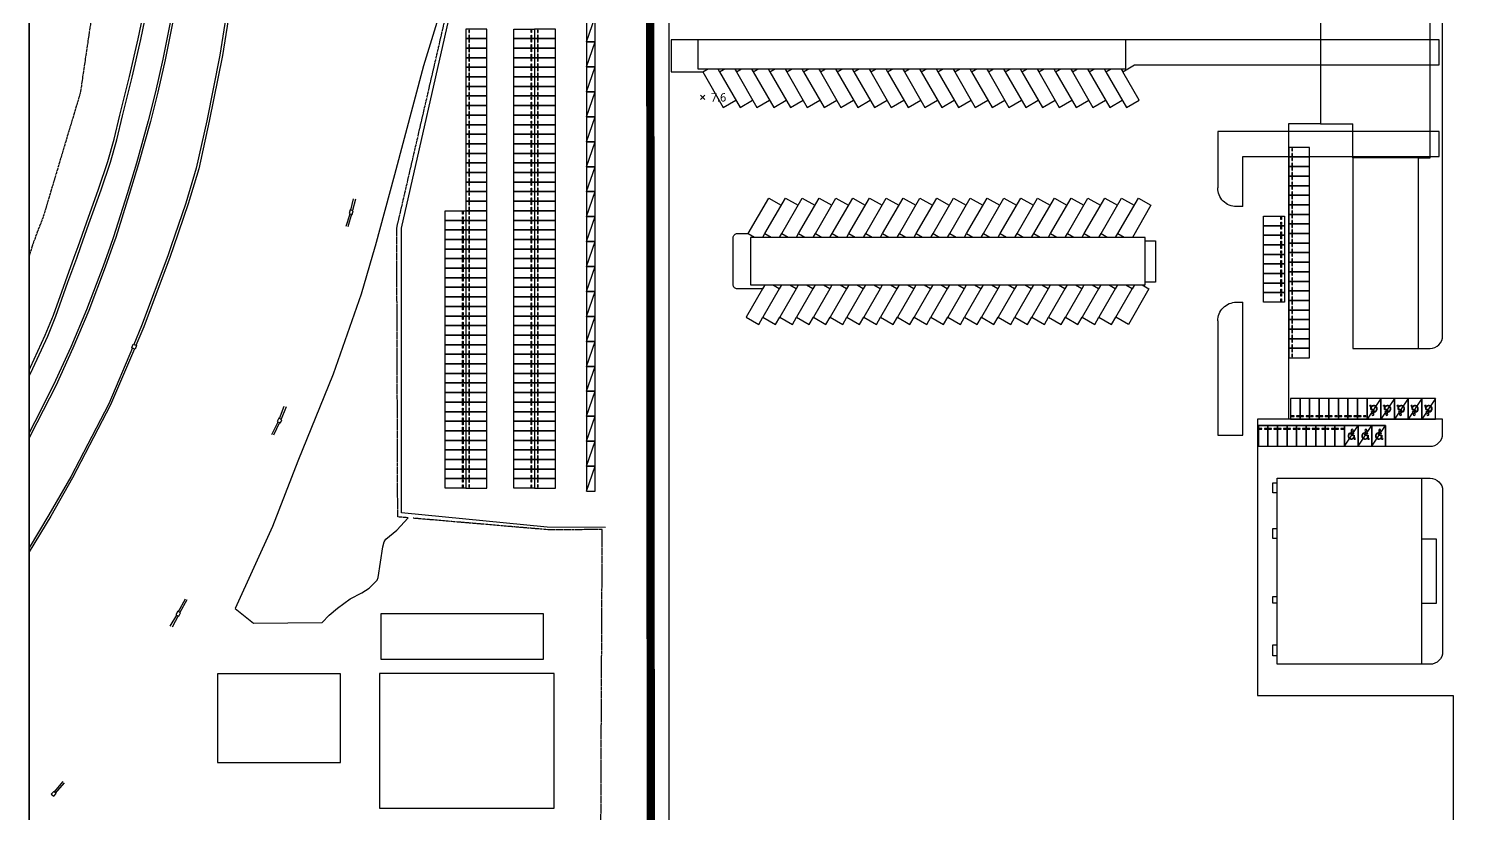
# Model space of a CAD drawing. Header units: millimetres. Extents: x -17369 to 294000, y -718917 to 220315.
# Drawn here: x 253797 to 258669, y 185639 to 188273 of the extents above; entities that cross this region are included whole.
import ezdxf
from ezdxf.xclip import XClip

# ---------------------------------------------------------------- set-up
doc = ezdxf.new("R2010")
doc.units = ezdxf.units.MM
doc.header["$LTSCALE"] = 350
doc.header["$XCLIPFRAME"] = 2
doc.linetypes.add('xref key map$0$PHANTOM2', pattern=[1.25, 0.625, -0.125, 0.125, -0.125, 0.125, -0.125])
for name, color, linetype in [('xref key map$0$4', 4, 'Continuous'), ('xref key map$0$CA0021_표고점수치', 8, 'Continuous'), ('xref key map$0$CA002_표고점(기호)', 8, 'Continuous'), ('xref key map$0$CTR', 8, 'Continuous'), ('xref key map$0$L-BLDG', 9, 'Continuous'), ('xref key map$0$L-건물', 8, 'Continuous'), ('xref key map$0$PARK', 8, 'Continuous'), ('xref key map$0$대지경계선', 1, 'Continuous')]:
    doc.layers.add(name, color=color, linetype=linetype)
doc.styles.add('xref key map$0$맑은고딕', font='malgun.ttf')

# ---------------------------------------------------------------- blocks, each defined once
blk = doc.blocks.new('xref key map$0$주차구획3300x5000')
at = {"layer": 'xref key map$0$PARK', "color": 8}
for p, q in [((0, 0), (3300, 5000)), ((1653, 3733), (1545, 2759)), ((1762, 3626), (1720, 3250)), ((1521, 3267), (1507, 3142)), ((1545, 2759), (2258, 2551)), ((1707, 3129), (1676, 2846)), ((1676, 2846), (2372, 2643)), ((1707, 3129), (2216, 2980)), ((1720, 3250), (2250, 3095)), ((2208, 2085), (2219, 1913)), ((2250, 3095), (2216, 2980)), ((2258, 2551), (2311, 1728)), ((2311, 1728), (2622, 1693)), ((2372, 2643), (2424, 1836)), ((2424, 1836), (2614, 1815)), ((2614, 1815), (2622, 1693))]:
    blk.add_line(p, q, dxfattribs=at)
at = {"layer": 'xref key map$0$PARK'}
blk.add_lwpolyline([(0, 0), (3300, 0), (3300, 5000), (0, 5000)], close=True, dxfattribs=at)
at = {"layer": 'xref key map$0$PARK', "color": 8}
for centre, radius, start, end in [((1867, 3842), 240, 244.11815, 207.07082), ((1653, 2478), 800, 99.47859, 315.02603), ((1653, 2478), 680, 102.35799, 324.67673)]:
    blk.add_arc(centre, radius, start, end, dxfattribs=at)
blk = doc.blocks.new('xref key map$0$주차구획2300x5000')
at = {"layer": 'xref key map$0$PARK'}
blk.add_lwpolyline([(0, 0), (2300, 0), (2300, 5000), (0, 5000)], close=True, dxfattribs=at)
at = {"layer": 'xref key map$0$PARK', "color": 8}
for points in [[(250, 700), (850, 700), (850, 850), (250, 850)], [(1450, 700), (2050, 700), (2050, 850), (1450, 850)]]:
    blk.add_lwpolyline(points, close=True, dxfattribs=at)
blk = doc.blocks.new('xref key map$0$주차구획2100x6000')
at = {"layer": 'xref key map$0$PARK', "color": 8}
blk.add_line((2100, 6000), (0, 0), dxfattribs=at)
at = {"layer": 'xref key map$0$PARK'}
blk.add_lwpolyline([(0, 0), (2100, 0), (2100, 6000), (0, 6000)], close=True, dxfattribs=at)
blk = doc.blocks.new('xref key map$0$CA002')
at = {"layer": 'xref key map$0$CA002_표고점(기호)'}
for points in [[(-0.5, 0.5), (0.5, -0.5)], [(0.5, 0.5), (-0.5, -0.5)]]:
    blk.add_lwpolyline(points, dxfattribs=at)
blk = doc.blocks.new('xref key map$0$230120_버스승강장')
at = {"layer": 'xref key map$0$CTR'}
blk.add_lwpolyline([(47285, 158700), (-137479, 158700), (-137479, 151050), (-129881, 151050), (-126850, 152800), (-125839, 151050), (-122808, 152800), (-121798, 151050), (-118767, 152800), (-117756, 151050), (-114725, 152800), (-113715, 151050), (-110684, 152800), (-109673, 151050), (-106642, 152800), (-105632, 151050), (-102601, 152800), (-101590, 151050), (-98559, 152800), (-97549, 151050), (-94518, 152800), (-93508, 151050), (-90476, 152800), (-89466, 151050), (-86435, 152800), (-85425, 151050), (-82394, 152800), (-81383, 151050), (-78352, 152800), (-77342, 151050), (-74311, 152800), (-73300, 151050), (-70269, 152800), (-69259, 151050), (-66228, 152800), (-65217, 151050), (-62186, 152800), (-61176, 151050), (-58145, 152800), (-57135, 151050), (-54103, 152800), (-53093, 151050), (-50062, 152800), (-49052, 151050), (-46021, 152800), (-45010, 151050), (-41979, 152800), (-40969, 151050), (-37938, 152800), (-36927, 151050), (-33896, 152800), (-32886, 151050), (-29855, 152800), (-28844, 151050), (-25986, 152700), (47285, 152700)], close=True, dxfattribs=at)
for points in [[(0, 118650), (0, 130700), (47285, 130700), (47285, 136700), (-6000, 136700), (-6000, 123150)], [(-6000, 91150), (-6000, 63650), (0, 63650), (0, 95650)]]:
    blk.add_lwpolyline(points, dxfattribs=at)
for points in [[(0, 118650), (-1500, 118650, -0.4142136), (-6000, 123150)], [(-6000, 91150, -0.4142136), (-1500, 95650), (0, 95650)]]:
    blk.add_lwpolyline(points, format="xyb", dxfattribs=at)
blk.add_lwpolyline([(-114498, 100600), (-115508, 98850), (-121542, 98850, -0.4142136), (-122542, 99850), (-122542, 111150, -0.4142136), (-121542, 112150), (-118948, 112150), (-115917, 110400), (-114907, 112150), (-111876, 110400), (-110865, 112150), (-107834, 110400), (-106824, 112150), (-103793, 110400), (-102783, 112150), (-99752, 110400), (-98741, 112150), (-95710, 110400), (-94700, 112150), (-91669, 110400), (-90658, 112150), (-87627, 110400), (-86617, 112150), (-83586, 110400), (-82575, 112150), (-79544, 110400), (-78534, 112150), (-75503, 110400), (-74492, 112150), (-71461, 110400), (-70451, 112150), (-67420, 110400), (-66410, 112150), (-63378, 110400), (-62368, 112150), (-59337, 110400), (-58327, 112150), (-55296, 110400), (-54285, 112150), (-51254, 110400), (-50244, 112150), (-47213, 110400), (-46202, 112150), (-43171, 110400), (-42161, 112150), (-39130, 110400), (-38119, 112150), (-35088, 110400), (-34078, 112150), (-31047, 110400), (-30036, 112150), (-27005, 110400), (-21000, 110400), (-21000, 100500), (-25643, 100500), (-26596, 98850), (-29627, 100600), (-30638, 98850), (-33669, 100600), (-34679, 98850), (-37710, 100600), (-38720, 98850), (-41752, 100600), (-42762, 98850), (-45793, 100600), (-46803, 98850), (-49834, 100600), (-50845, 98850), (-53876, 100600), (-54886, 98850), (-57917, 100600), (-58928, 98850), (-61959, 100600), (-62969, 98850), (-66000, 100600), (-67011, 98850), (-70042, 100600), (-71052, 98850), (-74083, 100600), (-75094, 98850), (-78125, 100600), (-79135, 98850), (-82166, 100600), (-83176, 98850), (-86208, 100600), (-87218, 98850), (-90249, 100600), (-91259, 98850), (-94290, 100600), (-95301, 98850), (-98332, 100600), (-99342, 98850), (-102373, 100600), (-103384, 98850), (-106415, 100600), (-107425, 98850), (-110456, 100600), (-111467, 98850)], format="xyb", close=True, dxfattribs=at)
at = {"layer": 'xref key map$0$CA0021_표고점수치', "xscale": 1000, "yscale": 1000, "zscale": 1000}
blk.add_blockref('xref key map$0$CA002', (-129898, 144896), dxfattribs=at)
at = {"layer": 'xref key map$0$PARK', "xscale": -1.000000000000008, "rotation": 90}
for p in [(10042, 116350), (10042, 114050), (10042, 111750), (10042, 109450), (10042, 107150), (10042, 104850), (10042, 102550), (10042, 100250), (10042, 97950)]:
    blk.add_blockref('xref key map$0$주차구획2300x5000', p, dxfattribs=at)
at = {"layer": 'xref key map$0$CA0021_표고점수치', "style": 'xref key map$0$맑은고딕'}
blk.add_text('7.6', height=2000, dxfattribs=at).set_placement((-127898, 143896))
for points in [[(-131095, 158700), (-131095, 151750), (-28095, 151750), (-28095, 158700)], [(-118396, 111200), (-118396, 99800), (-23476, 99800), (-23476, 111200)]]:
    blk.add_wipeout(points).dxf.layer = 'xref key map$0$4'
at = {"layer": 'xref key map$0$L-BLDG'}
for points in [[(-28095, 158700), (-131095, 158700), (-131095, 151750), (-28095, 151750)], [(-23476, 111200), (-118396, 111200), (-118396, 99800), (-23476, 99800)]]:
    blk.add_lwpolyline(points, close=True, dxfattribs=at)
at = {"layer": 'xref key map$0$PARK'}
for points in [[(-129881, 151050), (-124943, 142498), (-121912, 144248)], [(-125839, 151050), (-120902, 142498), (-117871, 144248)], [(-121798, 151050), (-116860, 142498), (-113829, 144248)], [(-117756, 151050), (-112819, 142498), (-109788, 144248)], [(-113715, 151050), (-108777, 142498), (-105746, 144248)], [(-109673, 151050), (-104736, 142498), (-101705, 144248)], [(-105632, 151050), (-100694, 142498), (-97663, 144248)], [(-101590, 151050), (-96653, 142498), (-93622, 144248)], [(-97549, 151050), (-92612, 142498), (-89580, 144248)], [(-93508, 151050), (-88570, 142498), (-85539, 144248)], [(-89466, 151050), (-84529, 142498), (-81498, 144248)], [(-85425, 151050), (-80487, 142498), (-77456, 144248)], [(-81383, 151050), (-76446, 142498), (-73415, 144248)], [(-77342, 151050), (-72404, 142498), (-69373, 144248)], [(-73300, 151050), (-68363, 142498), (-65332, 144248)], [(-69259, 151050), (-64321, 142498), (-61290, 144248)], [(-65217, 151050), (-60280, 142498), (-57249, 144248)], [(-61176, 151050), (-56238, 142498), (-53207, 144248)], [(-57135, 151050), (-52197, 142498), (-49166, 144248)], [(-53093, 151050), (-48156, 142498), (-45124, 144248)], [(-49052, 151050), (-44114, 142498), (-41083, 144248)], [(-45010, 151050), (-40073, 142498), (-37042, 144248)], [(-40969, 151050), (-36031, 142498), (-33000, 144248)], [(-36927, 151050), (-31990, 142498), (-28959, 144248)], [(-32886, 151050), (-27948, 142498), (-24917, 144248), (-28844, 151050)], [(-118948, 112150), (-114011, 120702), (-110980, 118952)], [(-114907, 112150), (-109969, 120702), (-106938, 118952)], [(-110865, 112150), (-105928, 120702), (-102897, 118952)], [(-106824, 112150), (-101887, 120702), (-98855, 118952)], [(-102783, 112150), (-97845, 120702), (-94814, 118952)], [(-98741, 112150), (-93804, 120702), (-90773, 118952)], [(-94700, 112150), (-89762, 120702), (-86731, 118952)], [(-90658, 112150), (-85721, 120702), (-82690, 118952)], [(-86617, 112150), (-81679, 120702), (-78648, 118952)], [(-82575, 112150), (-77638, 120702), (-74607, 118952)], [(-78534, 112150), (-73596, 120702), (-70565, 118952)], [(-74492, 112150), (-69555, 120702), (-66524, 118952)], [(-70451, 112150), (-65513, 120702), (-62482, 118952)], [(-66410, 112150), (-61472, 120702), (-58441, 118952)], [(-62368, 112150), (-57431, 120702), (-54399, 118952)], [(-58327, 112150), (-53389, 120702), (-50358, 118952)], [(-54285, 112150), (-49348, 120702), (-46317, 118952)], [(-50244, 112150), (-45306, 120702), (-42275, 118952)], [(-46202, 112150), (-41265, 120702), (-38234, 118952)], [(-42161, 112150), (-37223, 120702), (-34192, 118952)], [(-38119, 112150), (-33182, 120702), (-30151, 118952)], [(-34078, 112150), (-29140, 120702), (-26109, 118952)], [(-30036, 112150), (-25099, 120702), (-22068, 118952), (-26496, 111200)], [(-115508, 98850), (-119435, 92048), (-116404, 90298), (-115394, 92048)], [(-111467, 98850), (-115394, 92048), (-112363, 90298), (-111352, 92048)], [(-107425, 98850), (-111352, 92048), (-108321, 90298), (-107311, 92048)], [(-103384, 98850), (-107311, 92048), (-104280, 90298), (-103269, 92048)], [(-99342, 98850), (-103269, 92048), (-100238, 90298), (-99228, 92048)], [(-95301, 98850), (-99228, 92048), (-96197, 90298), (-95186, 92048)], [(-91259, 98850), (-95186, 92048), (-92155, 90298), (-91145, 92048)], [(-87218, 98850), (-91145, 92048), (-88114, 90298), (-87104, 92048)], [(-83176, 98850), (-87104, 92048), (-84072, 90298), (-83062, 92048)], [(-79135, 98850), (-83062, 92048), (-80031, 90298), (-79021, 92048)], [(-75094, 98850), (-79021, 92048), (-75990, 90298), (-74979, 92048)], [(-71052, 98850), (-74979, 92048), (-71948, 90298), (-70938, 92048)], [(-67011, 98850), (-70938, 92048), (-67907, 90298), (-66896, 92048)], [(-62969, 98850), (-66896, 92048), (-63865, 90298), (-62855, 92048)], [(-58928, 98850), (-62855, 92048), (-59824, 90298), (-58813, 92048)], [(-54886, 98850), (-58813, 92048), (-55782, 90298), (-54772, 92048)], [(-50845, 98850), (-54772, 92048), (-51741, 90298), (-50730, 92048)], [(-46803, 98850), (-50730, 92048), (-47699, 90298), (-46689, 92048)], [(-42762, 98850), (-46689, 92048), (-43658, 90298), (-42648, 92048)], [(-38720, 98850), (-42648, 92048), (-39617, 90298), (-38606, 92048)], [(-34679, 98850), (-38606, 92048), (-35575, 90298), (-34565, 92048)], [(-30638, 98850), (-34565, 92048), (-31534, 90298), (-30523, 92048)], [(-24200, 99800), (-22555, 98850), (-27492, 90298), (-30523, 92048), (-26596, 98850)]]:
    blk.add_lwpolyline(points, dxfattribs=at)
blk = doc.blocks.new('xref key map')
blk.add_lwpolyline([(0, 1551302), (2389260, 1551302), (2389260, 0), (0, 0)], close=True)
at = {"layer": 'xref key map$0$CTR'}
for p, q in [((89570, 777255), (104926, 844694)), ((310637, 802372), (318431, 802372)), ((318431, 794162), (318431, 802372)), ((89570, 708827), (89570, 777255)), ((10885, 770288), (11801, 772863)), ((11494, 770068), (12487, 772862)), ((19511, 772844), (17819, 768090)), ((20104, 772843), (18343, 767897)), ((8743, 764461), (10885, 770288)), ((9352, 764242), (11494, 770068)), ((17819, 768090), (13844, 757644)), ((18343, 767897), (14364, 757436)), ((5851, 756305), (8743, 764461)), ((6456, 756074), (9352, 764242)), ((13844, 757644), (10049, 748631)), ((14364, 757436), (10561, 748405)), ((3900, 751565), (5851, 756305)), ((4493, 751307), (6456, 756074)), ((330, 743808), (3900, 751565)), ((915, 743532), (4493, 751307)), ((10049, 748631), (5912, 739624)), ((10561, 748405), (6416, 739380)), ((24858, 748451), (19182, 735016)), ((25373, 748253), (19593, 734778)), ((0, 743129), (330, 743808)), ((0, 741647), (915, 743532)), ((5912, 739624), (1380, 730687)), ((6416, 739380), (1876, 730430)), ((19182, 735016), (10036, 717493)), ((19593, 734778), (10484, 717236)), ((1380, 730687), (0, 728071)), ((1876, 730430), (0, 726872)), ((10036, 717493), (4767, 708300)), ((10484, 717236), (5213, 707995)), ((124600, 705410), (89570, 708827)), ((4767, 708300), (0, 700424)), ((5213, 707995), (0, 699420)), ((138678, 705258), (124600, 705410))]:
    blk.add_line(p, q, dxfattribs=at)
at = {"layer": 'xref key map$0$CTR', "linetype": 'xref key map$0$PHANTOM2', "ltscale": 2}
blk.add_line((755, 772891), (0, 770467), dxfattribs=at)
at = {"layer": 'xref key map$0$CTR'}
for points in [[(99066, 829823), (94899, 816255), (87894, 790072), (83283, 772905), (83218, 772687), (79873, 761393), (73199, 742180), (64696, 721207), (58533, 705496), (49574, 685854), (54003, 682300), (70512, 682444), (72184, 684237), (74175, 685908), (77263, 688102), (80092, 689606), (81823, 690686), (83733, 692662), (84023, 693233), (85112, 700668), (85413, 701872), (85798, 702453), (88452, 704614), (91189, 707620)], [(11801, 772863), (13806, 778500), (16733, 786669), (18947, 793310), (20484, 798686), (21853, 804438), (24143, 813686), (26284, 822794), (28170, 832032), (29867, 842253), (30996, 852505), (31177, 857247), (30964, 867323), (29311, 900401), (28144, 920702), (26914, 942676)], [(12487, 772862), (14415, 778283), (17345, 786458), (19565, 793119), (21110, 798523), (22482, 804286), (24772, 813535), (26916, 822656), (28806, 831915), (30508, 842165), (31642, 852458), (31824, 857242), (31611, 867346), (29957, 900436), (28790, 920739), (27536, 942734)], [(33924, 945038), (34736, 940965), (36524, 929657), (37487, 921559), (38213, 914446), (38719, 907271), (39283, 896204), (39447, 888364), (39450, 880640), (39165, 873023), (38514, 861654), (37831, 854133), (36525, 842808), (35459, 835259), (34171, 827875), (32223, 817879), (30408, 810060), (28678, 803063), (25822, 792907), (23590, 785514), (20345, 775187), (19511, 772844)], [(34507, 945151), (35287, 941062), (37078, 929734), (38043, 921621), (38771, 914494), (39277, 907304), (39842, 896224), (40006, 888370), (40009, 880630), (39723, 872997), (39072, 861613), (38388, 854075), (37080, 842737), (36012, 835172), (34721, 827774), (32770, 817762), (30951, 809930), (29219, 802920), (26359, 792750), (24124, 785349), (20875, 775010), (20104, 772843)], [(149471, 772521), (149465, 783609), (149388, 905626), (148718, 916486), (148034, 915697), (148293, 944147), (148294, 944147)], [(149388, 905626), (150326, 906679), (151208, 907142), (152297, 907116), (153313, 906575), (153902, 905368), (153904, 772512)], [(50838, 853349), (50409, 849591), (48409, 834601), (45923, 818870), (42782, 803085), (40237, 791711), (37700, 783305), (34151, 772808)], [(51398, 853293), (50998, 849520), (48996, 834515), (46507, 818765), (43363, 802962), (40811, 791560), (38265, 783124), (34777, 772806)], [(77449, 781596), (78086, 784325)], [(78509, 784253), (77814, 781494)], [(76255, 777720), (77216, 780704)], [(77587, 780610), (76667, 777613)], [(77271, 781645), (77017, 780754), (77728, 780574), (78002, 781441), (77271, 781645)], [(34151, 772808), (33407, 770608), (27089, 753761), (25200, 749286)], [(34777, 772806), (33966, 770408), (27640, 753539), (25730, 749074)], [(153904, 772512), (153907, 626938), (154364, 568988), (154332, 557137), (154102, 491911), (154552, 487090), (155619, 481954), (157166, 477612), (157191, 477559)], [(24704, 748523), (25035, 749344), (25845, 749016), (25510, 748205), (24704, 748523)], [(60256, 731535), (61384, 734425)], [(61847, 734264), (60657, 731315)], [(58382, 727662), (59896, 730696)], [(60291, 730531), (58809, 727494)], [(60107, 731616), (59704, 730775), (60484, 730450), (60847, 731211), (60107, 731616)], [(35946, 685069), (37620, 688109)], [(37971, 687877), (36308, 684871)], [(33988, 681550), (35531, 684214)], [(35793, 685152), (35348, 684298), (36065, 683965), (36453, 684792), (35793, 685152)], [(35899, 684043), (34422, 681317)], [(8162, 644238), (6066, 641727)], [(6364, 641444), (8496, 643912)], [(5930, 641856), (5360, 641209), (5942, 640668), (6513, 641302), (5930, 641856)]]:
    blk.add_lwpolyline(points, dxfattribs=at)
at = {"layer": 'xref key map$0$CTR', "linetype": 'xref key map$0$PHANTOM2', "ltscale": 2}
blk.add_lwpolyline([(88471, 772674), (88455, 777266), (104067, 844684), (104772, 863602), (104645, 882243), (104823, 928417), (102932, 936440), (103189, 970676), (125304, 967236, 0.1405589), (129681, 967786), (129364, 967650, 0.2783725), (134191, 974362), (134366, 976533)], format="xyb", dxfattribs=at)
for points in [[(18881, 961817), (21773, 940688), (23425, 925206), (24872, 905529), (25887, 866762), (16914, 840921), (12341, 809827), (3344, 779765), (1093, 773978), (755, 772891)], [(91189, 707620), (88691, 707833), (88471, 772674)], [(137413, 590408), (137665, 657653), (137894, 704781), (124783, 704748), (92435, 707513)]]:
    blk.add_lwpolyline(points, dxfattribs=at)
at = {"layer": 'xref key map$0$CTR'}
for points in [[(181128, 932104), (203490, 932104), (277043, 844963, 0.2209307), (282393, 842478), (310637, 842478), (310637, 802372), (302937, 802372), (302937, 731314), (295537, 731314), (295537, 664913), (342537, 664913), (342537, 575150)], [(334231, 748362), (337037, 748362, 0.4142136), (340037, 751362), (340037, 840947, 0.1859016), (338229, 845642), (330514, 854173, 0.2119882), (325322, 856478), (283707, 856478, -0.2209307), (265367, 864998), (207861, 933127, 1), (204804, 930547)], [(334231, 794162), (337037, 794162), (337037, 840947, 0.1859016), (336004, 843630), (324385, 856478)], [(334928, 717133), (337037, 717133, -0.4142136), (340037, 714133), (340037, 675413, -0.4142136), (337037, 672413), (334928, 672413)]]:
    blk.add_lwpolyline(points, format="xyb", dxfattribs=at)
blk.add_lwpolyline([(295537, 731314), (295537, 729814), (326315, 729814), (326315, 724814), (337037, 724814, 0.4142136), (340037, 727814), (340037, 731314)], format="xyb", close=True, dxfattribs=at)
at = {"layer": 'xref key map$0$L-BLDG'}
for points in [[(318431, 748362), (334231, 748362), (334231, 794162), (318431, 794162)], [(300208, 672413), (300208, 717133), (334928, 717133), (334928, 672413)]]:
    blk.add_lwpolyline(points, close=True, dxfattribs=at)
for points in [[(300208, 713664), (299208, 713664), (299208, 716063), (300208, 716063)], [(300208, 702663), (299208, 702663), (299208, 705063), (300208, 705063)], [(334928, 687073), (338578, 687073), (338578, 702473), (334928, 702473)], [(300208, 687073), (299208, 687073), (299204, 688672), (300208, 688672)], [(300208, 674463), (299208, 674463), (299208, 677063), (300208, 677063)]]:
    blk.add_lwpolyline(points, dxfattribs=at)
at = {"layer": 'xref key map$0$L-건물'}
for points in [[(84630, 673656), (123764, 673656), (123764, 684566), (84630, 684566)], [(84266, 637787), (126308, 637787), (126308, 670220), (84266, 670220)], [(45366, 648771), (74912, 648771), (74912, 670078), (45366, 670078)]]:
    blk.add_lwpolyline(points, close=True, dxfattribs=at)
at = {"layer": 'xref key map$0$PARK'}
for name, p, rotation in [('xref key map$0$주차구획2100x6000', (136205, 828036), 180), ('xref key map$0$주차구획2300x5000', (105105, 825136), 270), ('xref key map$0$주차구획2300x5000', (121605, 825136), 270), ('xref key map$0$주차구획2300x5000', (105105, 822836), 270), ('xref key map$0$주차구획2300x5000', (105105, 820536), 270), ('xref key map$0$주차구획2300x5000', (121605, 822836), 270), ('xref key map$0$주차구획2300x5000', (121605, 820536), 270), ('xref key map$0$주차구획2100x6000', (136205, 822036), 180), ('xref key map$0$주차구획2300x5000', (105105, 818236), 270), ('xref key map$0$주차구획2300x5000', (121605, 818236), 270), ('xref key map$0$주차구획2300x5000', (105105, 815936), 270), ('xref key map$0$주차구획2300x5000', (105105, 813636), 270), ('xref key map$0$주차구획2300x5000', (121605, 815936), 270), ('xref key map$0$주차구획2300x5000', (121605, 813636), 270), ('xref key map$0$주차구획2100x6000', (136205, 816036), 180), ('xref key map$0$주차구획2300x5000', (105105, 811336), 270), ('xref key map$0$주차구획2300x5000', (121605, 811336), 270), ('xref key map$0$주차구획2100x6000', (136205, 810036), 180), ('xref key map$0$주차구획2300x5000', (105105, 809036), 270), ('xref key map$0$주차구획2300x5000', (105105, 806736), 270), ('xref key map$0$주차구획2300x5000', (121605, 809036), 270), ('xref key map$0$주차구획2300x5000', (121605, 806736), 270), ('xref key map$0$주차구획2300x5000', (105105, 804436), 270), ('xref key map$0$주차구획2300x5000', (121605, 804436), 270), ('xref key map$0$주차구획2100x6000', (136205, 804036), 180), ('xref key map$0$주차구획2300x5000', (105105, 802136), 270), ('xref key map$0$주차구획2300x5000', (105105, 799836), 270), ('xref key map$0$주차구획2300x5000', (121605, 802136), 270), ('xref key map$0$주차구획2300x5000', (121605, 799836), 270), ('xref key map$0$주차구획2300x5000', (105105, 797536), 270), ('xref key map$0$주차구획2300x5000', (121605, 797536), 270), ('xref key map$0$주차구획2100x6000', (136205, 798036), 180), ('xref key map$0$주차구획2300x5000', (303048, 796674), 270), ('xref key map$0$주차구획2300x5000', (105105, 795236), 270), ('xref key map$0$주차구획2300x5000', (105105, 792936), 270), ('xref key map$0$주차구획2300x5000', (121605, 795236), 270), ('xref key map$0$주차구획2300x5000', (121605, 792936), 270), ('xref key map$0$주차구획2300x5000', (303048, 794374), 270), ('xref key map$0$주차구획2300x5000', (105105, 790636), 270), ('xref key map$0$주차구획2300x5000', (121605, 790636), 270), ('xref key map$0$주차구획2100x6000', (136205, 792036), 180), ('xref key map$0$주차구획2300x5000', (303048, 792074), 270), ('xref key map$0$주차구획2300x5000', (303048, 789774), 270), ('xref key map$0$주차구획2300x5000', (105105, 788336), 270), ('xref key map$0$주차구획2300x5000', (105105, 786036), 270), ('xref key map$0$주차구획2300x5000', (121605, 788336), 270), ('xref key map$0$주차구획2300x5000', (121605, 786036), 270), ('xref key map$0$주차구획2100x6000', (136205, 786036), 180), ('xref key map$0$주차구획2300x5000', (303048, 787474), 270), ('xref key map$0$주차구획2300x5000', (105105, 783736), 270), ('xref key map$0$주차구획2300x5000', (121605, 783736), 270), ('xref key map$0$주차구획2300x5000', (303048, 785174), 270), ('xref key map$0$주차구획2300x5000', (303048, 782874), 270), ('xref key map$0$주차구획2300x5000', (105105, 781436), 270), ('xref key map$0$주차구획2300x5000', (105105, 779136), 270), ('xref key map$0$주차구획2300x5000', (121605, 781436), 270), ('xref key map$0$주차구획2300x5000', (121605, 779136), 270), ('xref key map$0$주차구획2100x6000', (136205, 780036), 180), ('xref key map$0$주차구획2300x5000', (303048, 780574), 270), ('xref key map$0$주차구획2300x5000', (105105, 776836), 270), ('xref key map$0$주차구획2300x5000', (121605, 776836), 270), ('xref key map$0$주차구획2300x5000', (303048, 778274), 270), ('xref key map$0$주차구획2300x5000', (303048, 775974), 270), ('xref key map$0$주차구획2300x5000', (105105, 774536), 270), ('xref key map$0$주차구획2300x5000', (105105, 772236), 270), ('xref key map$0$주차구획2300x5000', (121605, 774536), 270), ('xref key map$0$주차구획2300x5000', (121605, 772236), 270), ('xref key map$0$주차구획2100x6000', (136205, 774036), 180), ('xref key map$0$주차구획2300x5000', (303048, 773674), 270), ('xref key map$0$주차구획2300x5000', (303048, 771374), 270), ('xref key map$0$주차구획2300x5000', (105105, 769936), 270), ('xref key map$0$주차구획2300x5000', (121605, 769936), 270), ('xref key map$0$주차구획2100x6000', (136205, 768036), 180), ('xref key map$0$주차구획2300x5000', (303048, 769074), 270), ('xref key map$0$주차구획2300x5000', (105105, 767636), 270), ('xref key map$0$주차구획2300x5000', (105105, 765336), 270), ('xref key map$0$주차구획2300x5000', (121605, 767636), 270), ('xref key map$0$주차구획2300x5000', (121605, 765336), 270), ('xref key map$0$주차구획2300x5000', (303048, 766774), 270), ('xref key map$0$주차구획2300x5000', (303048, 764474), 270), ('xref key map$0$주차구획2300x5000', (105105, 763036), 270), ('xref key map$0$주차구획2300x5000', (121605, 763036), 270), ('xref key map$0$주차구획2100x6000', (136205, 762036), 180), ('xref key map$0$주차구획2300x5000', (303048, 762174), 270), ('xref key map$0$주차구획2300x5000', (105105, 760736), 270), ('xref key map$0$주차구획2300x5000', (105105, 758436), 270), ('xref key map$0$주차구획2300x5000', (121605, 760736), 270), ('xref key map$0$주차구획2300x5000', (121605, 758436), 270), ('xref key map$0$주차구획2300x5000', (303048, 759874), 270), ('xref key map$0$주차구획2300x5000', (303048, 757574), 270), ('xref key map$0$주차구획2300x5000', (105105, 756136), 270), ('xref key map$0$주차구획2300x5000', (121605, 756136), 270), ('xref key map$0$주차구획2100x6000', (136205, 756036), 180), ('xref key map$0$주차구획2300x5000', (303048, 755274), 270), ('xref key map$0$주차구획2300x5000', (105105, 753836), 270), ('xref key map$0$주차구획2300x5000', (105105, 751536), 270), ('xref key map$0$주차구획2300x5000', (121605, 753836), 270), ('xref key map$0$주차구획2300x5000', (121605, 751536), 270), ('xref key map$0$주차구획2300x5000', (303048, 752974), 270), ('xref key map$0$주차구획2300x5000', (303048, 750674), 270), ('xref key map$0$주차구획2300x5000', (105105, 749236), 270), ('xref key map$0$주차구획2300x5000', (105105, 746936), 270), ('xref key map$0$주차구획2300x5000', (121605, 749236), 270), ('xref key map$0$주차구획2300x5000', (121605, 746936), 270), ('xref key map$0$주차구획2100x6000', (136205, 750036), 180), ('xref key map$0$주차구획2300x5000', (303048, 748374), 270), ('xref key map$0$주차구획2300x5000', (105105, 744636), 270), ('xref key map$0$주차구획2300x5000', (121605, 744636), 270), ('xref key map$0$주차구획2100x6000', (136205, 744036), 180), ('xref key map$0$주차구획2300x5000', (105105, 742336), 270), ('xref key map$0$주차구획2300x5000', (105105, 740036), 270), ('xref key map$0$주차구획2300x5000', (121605, 742336), 270), ('xref key map$0$주차구획2300x5000', (121605, 740036), 270), ('xref key map$0$주차구획2300x5000', (105105, 737736), 270), ('xref key map$0$주차구획2300x5000', (121605, 737736), 270), ('xref key map$0$주차구획2100x6000', (136205, 738036), 180), ('xref key map$0$주차구획2300x5000', (105105, 735436), 270), ('xref key map$0$주차구획2300x5000', (105105, 733136), 270), ('xref key map$0$주차구획2300x5000', (121605, 735436), 270), ('xref key map$0$주차구획2300x5000', (121605, 733136), 270), ('xref key map$0$주차구획3300x5000', (325148, 736314), 180), ('xref key map$0$주차구획3300x5000', (328448, 736314), 180), ('xref key map$0$주차구획3300x5000', (331748, 736314), 180), ('xref key map$0$주차구획3300x5000', (335048, 736314), 180), ('xref key map$0$주차구획3300x5000', (338348, 736314), 180), ('xref key map$0$주차구획2300x5000', (105105, 730836), 270), ('xref key map$0$주차구획2300x5000', (121605, 730836), 270), ('xref key map$0$주차구획2100x6000', (136205, 732036), 180), ('xref key map$0$주차구획2300x5000', (298015, 729814), 180), ('xref key map$0$주차구획2300x5000', (300315, 729814), 180), ('xref key map$0$주차구획2300x5000', (302615, 729814), 180), ('xref key map$0$주차구획2300x5000', (304915, 729814), 180), ('xref key map$0$주차구획2300x5000', (307215, 729814), 180), ('xref key map$0$주차구획2300x5000', (309515, 729814), 180), ('xref key map$0$주차구획2300x5000', (311815, 729814), 180), ('xref key map$0$주차구획2300x5000', (314115, 729814), 180), ('xref key map$0$주차구획2300x5000', (316415, 729814), 180), ('xref key map$0$주차구획2300x5000', (105105, 728536), 270), ('xref key map$0$주차구획2300x5000', (105105, 726236), 270), ('xref key map$0$주차구획2300x5000', (121605, 728536), 270), ('xref key map$0$주차구획2300x5000', (121605, 726236), 270), ('xref key map$0$주차구획2100x6000', (136205, 726036), 180), ('xref key map$0$주차구획2300x5000', (105105, 723936), 270), ('xref key map$0$주차구획2300x5000', (121605, 723936), 270), ('xref key map$0$주차구획2300x5000', (105105, 721636), 270), ('xref key map$0$주차구획2300x5000', (105105, 719336), 270), ('xref key map$0$주차구획2300x5000', (121605, 721636), 270), ('xref key map$0$주차구획2300x5000', (121605, 719336), 270), ('xref key map$0$주차구획2100x6000', (136205, 720036), 180), ('xref key map$0$주차구획2300x5000', (105105, 717036), 270), ('xref key map$0$주차구획2300x5000', (121605, 717036), 270)]:
    blk.add_blockref(name, p, dxfattribs=dict(at, rotation=rotation))
at = {"layer": 'xref key map$0$PARK', "xscale": -1.000000000000001, "rotation": 90}
for p in [(121605, 825136), (121605, 822836), (121605, 820536), (121605, 818236), (121605, 815936), (121605, 813636), (121605, 811336), (121605, 809036), (121605, 806736), (121605, 804436), (121605, 802136), (121605, 799836), (121605, 797536), (121605, 795236), (121605, 792936), (121605, 790636), (121605, 788336), (121605, 786036), (121605, 783736), (105105, 781436), (105105, 779136), (121605, 781436), (121605, 779136), (105105, 776836), (121605, 776836), (105105, 774536), (105105, 772236), (121605, 774536), (121605, 772236), (105105, 769936), (121605, 769936), (105105, 767636), (105105, 765336), (121605, 767636), (121605, 765336), (105105, 763036), (121605, 763036), (105105, 760736), (105105, 758436), (121605, 760736), (121605, 758436), (105105, 756136), (121605, 756136), (105105, 753836), (105105, 751536), (121605, 753836), (121605, 751536), (105105, 749236), (105105, 746936), (121605, 749236), (121605, 746936), (105105, 744636), (121605, 744636), (105105, 742336), (105105, 740036), (121605, 742336), (121605, 740036), (105105, 737736), (121605, 737736), (105105, 735436), (105105, 733136), (121605, 735436), (121605, 733136), (105105, 730836), (121605, 730836), (105105, 728536), (105105, 726236), (121605, 728536), (121605, 726236), (105105, 723936), (121605, 723936), (105105, 721636), (105105, 719336), (121605, 721636), (121605, 719336), (105105, 717036), (121605, 717036)]:
    blk.add_blockref('xref key map$0$주차구획2300x5000', p, dxfattribs=at)
at = {"layer": 'xref key map$0$PARK'}
for name, p in [('xref key map$0$주차구획2300x5000', (303448, 731314)), ('xref key map$0$주차구획2300x5000', (305748, 731314)), ('xref key map$0$주차구획2300x5000', (308048, 731314)), ('xref key map$0$주차구획2300x5000', (310348, 731314)), ('xref key map$0$주차구획2300x5000', (312648, 731314)), ('xref key map$0$주차구획2300x5000', (314948, 731314)), ('xref key map$0$주차구획2300x5000', (317248, 731314)), ('xref key map$0$주차구획2300x5000', (319548, 731314)), ('xref key map$0$주차구획3300x5000', (316415, 724814)), ('xref key map$0$주차구획3300x5000', (319715, 724814)), ('xref key map$0$주차구획3300x5000', (323015, 724814))]:
    blk.add_blockref(name, p, dxfattribs=at)
blk.add_blockref('xref key map$0$230120_버스승강장', (291938, 663807))
at = {"layer": 'xref key map$0$대지경계선', "linetype": 'xref key map$0$PHANTOM2', "ltscale": 15, "const_width": 2000}
blk.add_lwpolyline([(149648, 490206), (149388, 905626), (148718, 916486), (148034, 915697), (148187, 931356), (148541, 973877), (148648, 986756), (150337, 987109), (151509, 986204), (160697, 987363), (169751, 988504), (204554, 992893), (212800, 993933), (216458, 994393), (223818, 1002476), (252778, 1005826), (284837, 1014078), (292751, 1016115), (307777, 1019984), (320512, 1023015), (330888, 1025486), (342455, 1027540), (355223, 1029807)], dxfattribs=at)

msp = doc.modelspace()

# ---------------------------------------------------------------- block references
ref = msp.add_blockref('xref key map', (253797.2, 176755.9), dxfattribs=dict(xscale=0.01395821451102549, yscale=0.01395821451102549, zscale=0.01395821451102549))
XClip(ref).set_block_clipping_path([(-0.0000000075, 167165.6021255665), (2389260.125662934, 1718467.6565462798)])

# ---------------------------------------------------------------- next in the draw order: linework, layer by layer
msp.add_lwpolyline([(253797.2, 200742.6), (253797.2, 19757.4)])

doc.saveas('drawing.dxf')
